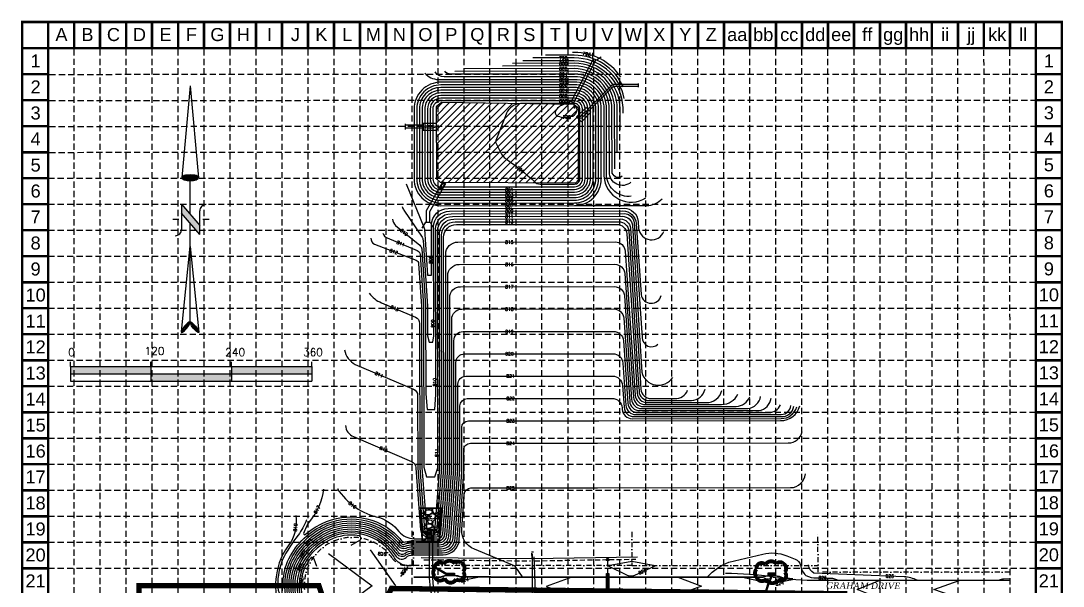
# Model space of a CAD drawing. Header units: inches. Extents: x -105549 to 5741, y -35602 to 5776.
# Drawn here: x 4188 to 5741, y 4934 to 5776 of the extents above; entities that cross this region are included whole.
import ezdxf
from ezdxf.enums import TextEntityAlignment as Align

# ---------------------------------------------------------------- set-up
doc = ezdxf.new("R2010")
doc.units = ezdxf.units.IN
doc.header["$LTSCALE"] = 30
doc.header["$MEASUREMENT"] = 0
for name, pattern in [('ACAD_ISO02W100', [15, 12, -3]), ('CENTER2', [1.125, 0.75, -0.125, 0.125, -0.125]), ('DASHDOT2', [0.5, 0.25, -0.125, 0, -0.125]), ('DASHED', [0.75, 0.5, -0.25]), ('DASHED2', [0.375, 0.25, -0.125]), ('HIDDEN', [0.375, 0.25, -0.125])]:
    doc.linetypes.add(name, pattern=pattern)
for name, color, linetype in [('A-SITE-CURB', 2, 'Continuous'), ('A-SITE-PROPERTY', 6, 'DASHDOT2'), ('BASE', 7, 'Continuous'), ('CONC', 2, 'Continuous'), ('GRID', 254, 'HIDDEN'), ('HATCH', 8, 'Continuous'), ('LEGEND', 7, 'Continuous'), ('LIMITS OF DISTURBANCE', 1, 'DASHED'), ('NARROW', 7, 'Continuous'), ('POND', 5, 'HIDDEN'), ('PR-BORE', 8, 'Continuous'), ('PR-SAN', 3, 'DASHED2'), ('PR-SAN-MH', 3, 'DASHED2'), ('SEWERLINE', 253, 'DASHED2'), ('SILT FENCE', 200, 'Continuous'), ('WATERLINE', 92, 'CENTER2'), ('x37001pst$0$P-HEADWALL', 4, 'Continuous'), ('x37001pst$0$p-stm', 5, 'Continuous'), ('x37001pst$0$P-STM-INLET', 4, 'Continuous'), ('x37001pto$0$P-CONT-LAND', 1, 'Continuous'), ('x37001pto$0$P-CONT-MJR', 1, 'Continuous'), ('x37001pto$0$P-CONT-MNR', 1, 'Continuous'), ('x37001pto$0$P-CONT-TXT', 1, 'Continuous')]:
    doc.layers.add(name, color=color, linetype=linetype)
doc.styles.add('L120', font='simplex.shx', dxfattribs={"height": 4.8})
doc.styles.add('ROAD', font='OUTLINE.shx', dxfattribs={"width": 2.5, "oblique": 10, "height": 2.61811})
doc.styles.get("Standard").update_dxf_attribs({"font": 'ARIAL.TTF'})
doc.styles.add('x37001pto$0$L80', font='simplex', dxfattribs={"height": 4.8})

# ---------------------------------------------------------------- blocks, each defined once
blk = doc.blocks.new('A$C3AE92C59')
h = blk.add_hatch(color=7)
h.paths.add_polyline_path([(123.1, 10.8), (123.1, 21.6), (3.2, 21.6), (3.2, 10.8)])
h.paths.add_polyline_path([(123.1, 10.8), (123.1, 0), (243.1, 0), (243.1, 10.8)])
h.paths.add_polyline_path([(243.1, 21.6), (243.1, 10.8), (363, 10.8), (363, 21.6)])
at = {"color": 7}
for p, q in [((3.2, 21.6), (3.2, 28.8)), ((3.2, 21.6), (123.1, 21.6)), ((3.2, 21.6), (3.2, 0)), ((123.1, 21.6), (123.1, 28.8)), ((123.1, 21.6), (363, 21.6)), ((123.1, 21.6), (123.1, 0)), ((243.1, 21.6), (243.1, 28.8)), ((243.1, 21.6), (243.1, 0)), ((363, 21.6), (363, 28.8)), ((363, 21.6), (363, 0)), ((3.2, 10.8), (363, 10.8)), ((3.2, 0), (123.1, 0)), ((123.1, 0), (363, 0))]:
    blk.add_line(p, q, dxfattribs=at)
at = {"color": 7, "style": 'L120'}
for s, height, p in [('0', 11.5, (0, 37.4)), ('120', 11.52, (113.7, 39.1)), ('240', 11.52, (233.8, 37.4)), ('360', 11.52, (349.9, 37.4))]:
    blk.add_text(s, height=height, dxfattribs=at).set_placement(p)
blk = doc.blocks.new('North Arrow')
at = {"layer": 'NARROW'}
for p, q in [((32.43, 3.06), (32.43, 4.63)), ((0, 0), (22.36, 2)), ((0, 0), (22.33, -2.02)), ((28.77, -2.09), (34.02, 2.32)), ((36.18, 2.33), (30.46, 2.33)), ((36.16, 2.32), (31.04, -2.09)), ((39.1, 0.01), (59.96, 2.11)), ((31.2, -0.05), (21.66, -0.05)), ((21.66, -0.05), (21.66, -0.05)), ((28.77, -2.09), (34.95, -2.09)), ((57.45, -0.05), (33.41, -0.05)), ((59.83, -2.14), (39.04, -0.01)), ((57.69, -0.03), (57.77, -0.01)), ((57.77, -0.05), (57.69, -0.03)), ((32.43, -4.26), (32.43, -2.8))]:
    blk.add_line(p, q, dxfattribs=at)
blk.add_lwpolyline([(22.36, -2.03), (22.59, -1.93, 0.091577), (22.87, -1.44, 0.048306), (23.03, -0.75), (23.07, -0.01), (23.01, 0.82, 0.048306), (22.87, 1.42, 0.091577), (22.59, 1.91), (22.36, 2.01), (22.14, 1.91, 0.091577), (21.86, 1.42, 0.048306), (21.72, 0.82), (21.66, -0.01), (21.72, -0.83, 0.048306), (21.86, -1.44, 0.091577), (22.14, -1.93)], format="xyb", close=True, dxfattribs=at)
for points in [[(57.46, -0.03), (57.44, 0.08, -0.066818), (57.67, 0.47, -0.03073), (58.01, 0.84), (58.52, 1.29), (59.07, 1.7, -0.03073), (59.5, 1.95, -0.066818), (59.93, 2.1), (60.04, 2.06)], [(60.04, 2.06), (60.05, 1.95, -0.066818), (59.82, 1.56, -0.03073), (59.43, 1.14), (58.97, 0.74), (58.42, 0.33, -0.03073), (57.99, 0.08, -0.036692), (57.76, -0.02)], [(57.46, -0.04), (57.44, -0.15, 0.066818), (57.67, -0.54, 0.03073), (58.01, -0.9), (58.52, -1.36), (59.07, -1.77, 0.03073), (59.5, -2.02, 0.066818), (59.93, -2.17), (60.04, -2.13)], [(60.04, -2.13), (60.05, -2.01, 0.066818), (59.82, -1.63, 0.03073), (59.43, -1.2), (58.97, -0.8), (58.42, -0.4, 0.03073), (57.99, -0.15, 0.036692), (57.76, -0.05)]]:
    blk.add_lwpolyline(points, format="xyb", dxfattribs=at)
for centre, start, end in [((30.46, 3.86), 178.8769, 270), ((34.95, -3.62), 358.8769, 90)]:
    blk.add_arc(centre, 1.53, start, end, dxfattribs=at)
for points in [[(23.03, -0.76), (21.67, -0.05), (23.07, -0.05), (21.72, 0.82)], [(23.07, -0.05), (21.72, 0.82), (23.02, 0.75), (21.85, 1.42)], [(23.02, 0.75), (21.85, 1.42), (22.87, 1.44), (22.14, 1.91)], [(22.87, 1.44), (22.14, 1.91), (22.59, 1.91), (22.36, 2)], [(31.05, -2.09), (36.15, 2.36), (28.75, -2.06), (34.01, 2.36)], [(57.44, 0.08), (57.7, -0.01), (57.5, 0.21), (57.77, -0.01)], [(57.45, -0.04), (57.69, -0.02), (57.44, 0.08), (57.7, -0.01)], [(57.5, 0.21), (57.77, -0.01), (57.6, 0.39), (57.94, 0.06)], [(57.6, 0.39), (57.94, 0.06), (57.68, 0.5), (58.07, 0.13)], [(57.68, 0.5), (58.07, 0.13), (57.84, 0.66), (58.29, 0.26)], [(57.84, 0.66), (58.29, 0.26), (58.03, 0.86), (58.52, 0.41)], [(58.03, 0.86), (58.52, 0.41), (58.26, 1.07), (58.73, 0.57)], [(58.26, 1.07), (58.73, 0.57), (58.52, 1.3), (59.05, 0.81)], [(58.52, 1.3), (59.05, 0.81), (58.7, 1.42), (59.26, 0.99)], [(59.26, 1), (58.69, 1.42), (59.45, 1.15), (59, 1.65)], [(59.45, 1.15), (59, 1.65), (59.62, 1.34), (59.28, 1.82)], [(59.62, 1.34), (59.28, 1.82), (59.81, 1.55), (59.49, 1.95)], [(59.81, 1.55), (59.49, 1.95), (59.93, 1.73), (59.69, 2.04)], [(59.93, 1.73), (59.69, 2.04), (60.05, 1.94), (59.93, 2.1)], [(60.05, 1.94), (59.93, 2.1), (60.04, 2.06)], [(22.87, -1.44), (21.72, -0.87), (23.03, -0.76), (21.67, -0.05)], [(22.58, -1.93), (21.86, -1.45), (22.87, -1.44), (21.72, -0.87)], [(22.36, -2.01), (22.14, -1.93), (22.58, -1.93), (21.86, -1.45)], [(57.44, -0.14), (57.69, -0.02), (57.45, -0.04), (57.69, -0.02)], [(57.46, -0.19), (57.7, -0.03), (57.44, -0.14), (57.69, -0.02)], [(57.53, -0.33), (57.76, -0.05), (57.46, -0.19), (57.7, -0.03)], [(57.63, -0.48), (57.9, -0.1), (57.53, -0.33), (57.76, -0.05)], [(57.78, -0.66), (58.09, -0.2), (57.63, -0.48), (57.9, -0.1)], [(57.97, -0.87), (58.34, -0.35), (57.78, -0.66), (58.09, -0.2)], [(58.24, -1.11), (58.61, -0.54), (57.97, -0.87), (58.34, -0.35)], [(58.61, -1.43), (58.93, -0.77), (58.24, -1.11), (58.61, -0.54)], [(58.91, -1.64), (59.2, -1), (58.61, -1.43), (58.93, -0.77)], [(59.12, -1.79), (59.57, -1.36), (58.92, -1.65), (59.2, -1.01)], [(59.35, -1.93), (59.81, -1.62), (59.12, -1.79), (59.57, -1.36)], [(59.54, -1.32), (59.41, -1.18), (59.21, -1.01)], [(59.58, -2.05), (59.93, -1.79), (59.35, -1.93), (59.81, -1.62)], [(59.78, -2.13), (60.05, -2.01), (59.58, -2.05), (59.93, -1.79)], [(59.92, -2.17), (60.04, -2.13), (59.78, -2.13), (60.05, -2.01)]]:
    blk.add_solid(points, dxfattribs=at)

msp = doc.modelspace()

# ---------------------------------------------------------------- hatches: boundary and pattern name
at = {"layer": 'HATCH'}
h = msp.add_hatch(dxfattribs=at)
h.set_pattern_fill('ANSI31', scale=10, style=0)
h.set_pattern_definition([(45, (0, -264.3737), (-0.88388348, 0.88388348), [])])
h.paths.add_polyline_path([(5061.1, 4952.9), (5064.1, 4952.9), (5064.1, 4916.1), (5061.1, 4916.1)])
at = {"layer": 'LEGEND', "linetype": 'ACAD_ISO02W100'}
h = msp.add_hatch(dxfattribs=at)
h.set_pattern_fill('GRAVEL', color=240, scale=20.762079, style=0)
h.set_pattern_definition([(228.0128, (3259.2695, 3937.496), (-166.0965954, -186.858739), [2.79325, -276.53196]), (184.9697, (3257.4009, 3935.4198), (249.14496994, 20.76189852), [4.7933, -474.53652]), (132.5104, (3252.6256, 3935.0045), (207.6205974, -228.3830492), [3.37982, -334.60233]), (267.2737, (3244.5284, 3929.814), (20.76199633, 415.2415863), [4.36498, -432.13274]), (292.8337, (3244.3208, 3925.454), (-103.8106007, 249.1448736), [4.2802, -423.74101]), (357.2737, (3245.9818, 3921.5092), (-415.2415863, 20.76199633), [4.36498, -432.13274]), (37.6942, (3250.3418, 3921.3016), (-269.90717963, -207.62059088), [5.77246, -571.47309]), (72.2553, (3254.9095, 3924.8311), (145.33477652, 456.76565996), [5.4498, -539.53005]), (121.4296, (3256.5704, 3930.0216), (-166.09680303, 269.90692407), [4.37976, -433.59677]), (175.2364, (3254.2866, 3933.7588), (228.3828887, -20.7619032), [5.00017, -245.00837]), (222.3974, (3249.3037, 3934.17406), (-249.14510073, -228.3827047), [6.4663, -640.16497]), (138.8141, (3265.0829, 3929.6064), (-145.3346142, 124.5724183), [2.20703, -218.49688]), (171.4692, (3263.4219, 3931.0598), (269.9069915, -41.52432225), [4.19886, -415.6882]), (225, (3259.27, 3931.683), (-2e-15, -20.76209), [2.9362, -26.4258]), (203.1986, (3257.8162, 3934.174), (103.8103895, 41.5241855), [1.5812, -156.53808]), (291.8014, (3256.363, 3933.5512), (-20.762077, 62.286243), [2.23614, -109.57108]), (30.9638, (3257.1933, 3931.475), (62.286196, 41.5242096), [3.6319, -117.4308]), (161.5651, (3260.3076, 3933.3436), (41.524167, -20.762046), [2.62622, -63.02925]), (16.3895, (3244.3208, 3933.5512), (207.62083574, 62.2860857), [3.67904, -364.22593]), (70.3462, (3247.8504, 3934.5893), (-83.0482174, -228.3829134), [3.08651, -305.56399]), (293.1986, (3260.3076, 3937.496), (-41.5241855, 103.8103895), [3.16238, -154.9569]), (343.6105, (3261.5533, 3934.5893), (-207.62083574, 62.2860857), [3.67904, -364.22593]), (339.444, (3244.3208, 3920.6787), (-103.8104333, 41.524075), [3.54782, -173.84346]), (294.7751, (3247.6427, 3919.433), (-103.8102329, 228.3829401), [2.97267, -294.29506]), (66.8014, (3260.5152, 3916.734), (41.5241855, 103.8103895), [3.16238, -154.9569]), (17.354, (3261.761, 3919.6406), (-269.90706904, -83.0482019), [3.48037, -344.5555]), (69.444, (3250.3418, 3916.734), (-41.524075, -103.8104333), [1.77391, -175.61737]), (101.3099, (3259.2695, 3916.734), (-20.76203, 83.048332), [1.05866, -104.80758]), (165.9638, (3259.062, 3917.772), (62.286248, -20.762039), [4.2802, -81.32403]), (186.009, (3254.9095, 3918.8101), (207.6207849, 20.76206484), [3.9666, -392.69236]), (303.6901, (3257.1933, 3929.6064), (-20.762107, 41.524149), [2.99435, -71.86439]), (353.1572, (3258.8543, 3927.11496), (352.95533, -41.52432407), [5.22777, -517.54803]), (60.9454, (3264.0448, 3926.492), (-83.0483166, -145.334561), [2.13758, -211.6211]), (90, (3265.083, 3928.36), (-20.76208, 20.76208), [1.24572, -19.51635]), (120.2564, (3254.4942, 3919.433), (83.0482099, -145.334604), [2.88435, -285.55167]), (48.0128, (3253.0409, 3921.9244), (166.0965954, 186.8587389), [5.5865, -273.73871]), (0, (3256.778, 3926.077), (20.76208, 20.76208), [5.39814, -15.36394]), (325.3048, (3262.1762, 3926.0769), (-207.6206709, 145.3347318), [3.28278, -324.99451]), (254.0546, (3264.8753, 3924.2083), (-20.7620767, -83.0483187), [3.023, -148.12722]), (207.646, (3264.0448, 3921.3016), (-394.47941412, -207.62095023), [4.92196, -487.27507]), (175.4261, (3259.68475, 3919.01775), (-269.9070387, 20.76197107), [5.2071, -515.5032])])
h.paths.add_polyline_path([(4786.3, 4999.8), (4811.8, 4999.7), (4814.3, 5050), (4783.9, 5050.2)])
at = {"layer": 'POND', "ltscale": 2}
h = msp.add_hatch(dxfattribs=at)
h.set_pattern_fill('ANSI31', color=256, scale=60, style=0)
h.paths.add_polyline_path([(5019.8, 5645.3), (5012.4, 5651.3), (4814.9, 5654.4), (4806.8, 5648.2), (4807.7, 5540.7), (4812.7, 5536), (5015.2, 5534.8), (5019.3, 5538.8)])
at = {"layer": 'PR-SAN-MH'}
h = msp.add_hatch(dxfattribs=at)
h.set_pattern_fill('ANSI31', color=8, scale=2.5, style=0)
h.set_pattern_definition([(45, (398.20093, -134.2474), (-0.220970869, 0.220970869), [])])
edge = h.paths.add_edge_path()
edge.add_arc((5062.6, 4973.4), 2, 0, 360)
at = {"layer": 'x37001pst$0$P-STM-INLET'}
for points in [[(4824, 4952.5), (4833.4, 4952.5), (4833.4, 4949.2), (4824, 4949.2)], [(5302.3, 4952.5), (5311.6, 4952.5), (5311.6, 4949.2), (5302.3, 4949.2)]]:
    msp.add_hatch(color=5, dxfattribs=at).paths.add_polyline_path(points)

# ---------------------------------------------------------------- linework, layer by layer
at = {"layer": 'A-SITE-CURB', "color": 7}
msp.add_line((5377.2, 4942.6), (5662, 4942.6), dxfattribs=at)
for centre, radius, start, end in [((5238, 4452.6), 500, 81.78, 89.9973), ((5377.2, 5416.6), 474, 261.78, 269.9973)]:
    msp.add_arc(centre, radius, start, end, dxfattribs=at)
at = {"layer": 'A-SITE-PROPERTY', "color": 7}
for p, q in [((4773.5, 4964.7), (4762.2, 4964.7)), ((5098.8, 4964.6), (4773.4, 4964.7)), ((5098.8, 4964.6), (5376.3, 4964.6)), ((4610.3, 4934.7), (4610.3, 4934.7))]:
    msp.add_line(p, q, dxfattribs=at)
for points in [[(4773.4, 4964.7), (4773.4, 5014.6)], [(5098.8, 5014.6), (5098.8, 4964.6)], [(5662, 4954.6), (5376.5, 4954.6), (5375.6, 5014.6)]]:
    msp.add_lwpolyline(points, dxfattribs=at)
msp.add_lwpolyline([(4741.6, 4975.5, 0.246818), (4762.2, 4964.7), (4762.2, 4964.7), (4773.5, 4964.7)], format="xyb", dxfattribs=at)
for centre, radius, start, end in [((4682.3, 4934.6), 72, 34.5439, 184.4772), ((4762.2, 4989.7), 25, 214.5375, 269.9956)]:
    msp.add_arc(centre, radius, start, end, dxfattribs=at)
at = {"layer": 'BASE', "color": 9}
msp.add_line((4228.7, 5735.4), (5700.8, 5735.4), dxfattribs=at)
at = {"layer": 'BASE', "const_width": 3.87}
for points in [[(4228.7, 5774.2), (4189.9, 5774.2)], [(4228.7, 5774.2), (4228.7, 5735.4)], [(4267.4, 5774.2), (4267.4, 5735.4)], [(4306.1, 5774.2), (4306.1, 5735.4)], [(4344.9, 5774.2), (4344.9, 5735.4)], [(4383.6, 5774.2), (4383.6, 5735.4)], [(4422.4, 5774.2), (4422.4, 5735.4)], [(4461.1, 5774.2), (4461.1, 5735.4)], [(4499.8, 5774.2), (4499.8, 5735.4)], [(4538.6, 5774.2), (4538.6, 5735.4)], [(4577.3, 5774.2), (4577.3, 5735.4)], [(4616.1, 5774.2), (4616.1, 5735.4)], [(4654.8, 5774.2), (4654.8, 5735.4)], [(4693.5, 5774.2), (4693.5, 5735.4)], [(4732.3, 5774.2), (4732.3, 5735.4)], [(4771, 5774.2), (4771, 5735.4)], [(4809.8, 5774.2), (4809.8, 5735.4)], [(4848.5, 5774.2), (4848.5, 5735.4)], [(4887.2, 5774.2), (4887.2, 5735.4)], [(4926, 5774.2), (4926, 5735.4)], [(4964.7, 5774.2), (4964.7, 5735.4)], [(5003.5, 5774.2), (5003.5, 5735.4)], [(5042.2, 5774.2), (5042.2, 5735.4)], [(5080.9, 5774.2), (5080.9, 5735.4)], [(5119.7, 5774.2), (5119.7, 5735.4)], [(5158.4, 5774.2), (5158.4, 5735.4)], [(5197.2, 5774.2), (5197.2, 5735.4)], [(5235.9, 5774.2), (5235.9, 5735.4)], [(5274.7, 5774.2), (5274.7, 5735.4)], [(5313.4, 5774.2), (5313.4, 5735.4)], [(5352.1, 5774.2), (5352.1, 5735.4)], [(5390.9, 5774.2), (5390.9, 5735.4)], [(5429.6, 5774.2), (5429.6, 5735.4)], [(5468.4, 5774.2), (5468.4, 5735.4)], [(5507.1, 5774.2), (5507.1, 5735.4)], [(5545.8, 5774.2), (5545.8, 5735.4)], [(5584.6, 5774.2), (5584.6, 5735.4)], [(5623.3, 5774.2), (5623.3, 5735.4)], [(5662.1, 5774.2), (5662.1, 5735.4)], [(5700.8, 5774.2), (5700.8, 5735.4)], [(4228.7, 5735.4), (4189.9, 5735.4)], [(5739.5, 5735.4), (5700.8, 5735.4)], [(4228.7, 5696.7), (4189.9, 5696.7)], [(5739.5, 5696.7), (5700.8, 5696.7)], [(4228.7, 5657.9), (4189.9, 5657.9)], [(5739.5, 5657.9), (5700.8, 5657.9)], [(4228.7, 5619.2), (4189.9, 5619.2)], [(5739.5, 5619.2), (5700.8, 5619.2)], [(4228.7, 5580.4), (4189.9, 5580.4)], [(5739.5, 5580.4), (5700.8, 5580.4)], [(4228.7, 5541.7), (4189.9, 5541.7)], [(5739.5, 5541.7), (5700.8, 5541.7)], [(4228.7, 5503), (4189.9, 5503)], [(5739.5, 5503), (5700.8, 5503)], [(4228.7, 5464.2), (4189.9, 5464.2)], [(5739.5, 5464.2), (5700.8, 5464.2)], [(4228.7, 5425.5), (4189.9, 5425.5)], [(5739.5, 5425.5), (5700.8, 5425.5)], [(4228.7, 5386.7), (4189.9, 5386.7)], [(5739.5, 5386.7), (5700.8, 5386.7)], [(4228.7, 5348), (4189.9, 5348)], [(5739.5, 5348), (5700.8, 5348)], [(4228.7, 5309.3), (4189.9, 5309.3)], [(5739.5, 5309.3), (5700.8, 5309.3)], [(4228.7, 5270.5), (4189.9, 5270.5)], [(5739.5, 5270.5), (5700.8, 5270.5)], [(4228.7, 5231.8), (4189.9, 5231.8)], [(5739.5, 5231.8), (5700.8, 5231.8)], [(4228.7, 5193), (4189.9, 5193)], [(5739.5, 5193), (5700.8, 5193)], [(4228.7, 5154.3), (4189.9, 5154.3)], [(5739.5, 5154.3), (5700.8, 5154.3)], [(4228.7, 5115.6), (4189.9, 5115.6)], [(5739.5, 5115.6), (5700.8, 5115.6)], [(4228.7, 5076.8), (4189.9, 5076.8)], [(5739.5, 5076.8), (5700.8, 5076.8)], [(4228.7, 5038.1), (4189.9, 5038.1)], [(5739.5, 5038.1), (5700.8, 5038.1)], [(4228.7, 4999.3), (4189.9, 4999.3)], [(5739.5, 4999.3), (5700.8, 4999.3)], [(4228.7, 4960.6), (4189.9, 4960.6)], [(5739.5, 4960.6), (5700.8, 4960.6)]]:
    msp.add_lwpolyline(points, dxfattribs=at)
for points in [[(5739.5, 3294.7), (5739.5, 5774.2), (4189.9, 5774.2), (4189.9, 3294.7)], [(5700.8, 3333.5), (5700.8, 5735.4), (4228.7, 5735.4), (4228.7, 3333.5)]]:
    msp.add_lwpolyline(points, close=True, dxfattribs=at)
at = {"layer": 'CONC', "color": 5}
for p, q in [((4823.1, 4949.7), (4823.2, 4953.1)), ((4823.2, 4953.1), (4834.1, 4953.2)), ((4834.1, 4953.2), (4834.1, 4949.7)), ((5312.5, 4953.2), (5301.5, 4953.3)), ((5301.5, 4953.3), (5301.5, 4949.9)), ((5312.5, 4949.8), (5312.5, 4953.2))]:
    msp.add_line(p, q, dxfattribs=at)
at = {"layer": 'CONC', "color": 253}
for points in [[(4773.5, 4947.9), (4814.3, 4947.9)], [(4773.5, 4947.3), (4814.3, 4947.3)], [(4843.3, 4947.8), (4839.3, 4949.1), (4834.1, 4949.7), (4823.1, 4949.7), (4819.3, 4949.5), (4814.3, 4947.9)], [(4843.1, 4947.2), (4839.2, 4948.5), (4834.1, 4949.1), (4823.1, 4949.1), (4819.4, 4948.9), (4814.5, 4947.3)], [(4888.3, 4947.9), (4843.3, 4947.8)], [(4888.3, 4947.3), (4843.3, 4947.2)], [(4888.3, 4947.9), (4935.8, 4947.9), (4974.9, 4947.9), (5014.6, 4947.8), (5054.9, 4947.8)], [(4888.3, 4947.3), (4935.8, 4947.3), (4974.9, 4947.3), (5014.6, 4947.2), (5054.9, 4947.2)], [(5054.9, 4947.8), (5080.9, 4947.8), (5104.8, 4947.8), (5134.3, 4947.8), (5178.3, 4947.9), (5223.4, 4947.9), (5264, 4947.7)], [(5054.9, 4947.2), (5080.9, 4947.2), (5104.8, 4947.2), (5134.3, 4947.2), (5178.3, 4947.3), (5223.4, 4947.3), (5264, 4947.1)], [(5264, 4947.7), (5294, 4947.8)], [(5264, 4947.1), (5294, 4947.2)], [(5294, 4947.8), (5298.1, 4949.3), (5301.5, 4949.9), (5312.5, 4949.8), (5318, 4949), (5323.4, 4946.8), (5338.7, 4945.2)], [(5294.2, 4947.3), (5298.3, 4948.7), (5301.6, 4949.3), (5312.4, 4949.2), (5317.9, 4948.4), (5323.3, 4946.3), (5338.6, 4944.6)]]:
    msp.add_lwpolyline(points, dxfattribs=at)
at = {"layer": 'GRID', "color": 253, "linetype": 'HIDDEN', "ltscale": 1.25}
for p, q in [((4267.7, 3488.5), (4267.5, 5734)), ((4306.7, 3488.4), (4306.2, 5733.9)), ((4345.3, 3488.4), (4344.9, 5733.8)), ((4384.2, 3488.4), (4383.6, 5733.8)), ((4422.6, 3488.4), (4422.4, 5734.1)), ((4461.1, 3488.4), (4461.2, 5734)), ((4500.1, 3488.4), (4499.9, 5733.9)), ((4539, 3488.4), (4538.6, 5733.9)), ((4577.5, 3488.4), (4577.5, 5733.9)), ((4616.3, 3488.4), (4616.3, 5733.9)), ((4654.8, 3488.4), (4654.9, 5733.9)), ((4693.6, 3488.4), (4693.8, 5733.8)), ((4732.3, 3488.4), (4732.3, 5735.4)), ((4771, 3488.4), (4771, 5735.4)), ((4809.8, 3488.4), (4809.8, 5735.4)), ((4848.5, 3488.4), (4848.5, 5735.4)), ((4887.2, 3488.4), (4887.2, 5735.4)), ((4926, 3488.4), (4926, 5735.4)), ((4964.7, 3488.3), (4964.7, 5735.4)), ((5003.5, 3488.3), (5003.5, 5735.4)), ((5042.2, 3488.3), (5042.2, 5735.4)), ((5080.9, 3488.3), (5080.9, 5735.4)), ((5119.7, 3488.3), (5119.7, 5735.4)), ((5158.4, 3488.3), (5158.4, 5735.4)), ((5197.2, 3488.3), (5197.2, 5735.4)), ((5235.9, 3488.3), (5235.9, 5735.4)), ((5274.7, 3488.3), (5274.7, 5735.4)), ((5313.6, 3488.4), (5313.4, 5735.4)), ((5352.3, 3488.6), (5352.1, 5735.4)), ((5391, 3488.1), (5390.9, 5735.4)), ((5430.1, 3488.5), (5429.8, 5736.3)), ((5468.6, 3488.1), (5468.5, 5736.3)), ((5507.4, 3488.5), (5507.3, 5736.3)), ((5546.2, 3488.7), (5546, 5736.3)), ((5584.9, 3488.3), (5584.7, 5736.3)), ((5623.7, 3487.8), (5623.5, 5736.3)), ((5662.5, 3487.9), (5662.2, 5736.3)), ((4230.4, 5696.4), (5700.2, 5696.6)), ((4230.4, 5657.6), (5700.2, 5657.9)), ((4230.2, 5618.9), (5700.8, 5619.2)), ((4230.1, 5580.2), (5700.8, 5580.4)), ((4228.7, 5541.7), (5700.8, 5541.7)), ((4228.7, 5503), (5700.8, 5503)), ((4228.7, 5464.2), (5700.8, 5464.2)), ((4228.7, 5425.5), (5700.8, 5425.5)), ((4228.7, 5386.7), (5700.8, 5386.7)), ((4228.7, 5348), (5700.8, 5348)), ((4228.7, 5309.3), (5700.8, 5309.3)), ((4228.7, 5270.5), (5700.8, 5270.5)), ((4228.7, 5231.8), (5700.8, 5231.8)), ((4228.7, 5193), (5700.8, 5193)), ((4228.7, 5154.3), (5700.8, 5154.3)), ((4228.7, 5115.6), (5700.8, 5115.6)), ((4228.7, 5076.8), (5700.8, 5076.8)), ((4228.7, 5038.1), (5700.8, 5038.1)), ((4228.7, 4999.3), (5700.8, 4999.3)), ((4228.7, 4960.6), (5700.8, 4960.6))]:
    msp.add_line(p, q, dxfattribs=at)
at = {"layer": 'LEGEND', "color": 240, "linetype": 'ACAD_ISO02W100', "const_width": 2.6}
msp.add_lwpolyline([(4786.3, 4999.8), (4811.8, 4999.7), (4814.3, 5050), (4783.9, 5050.2)], close=True, dxfattribs=at)
at = {"layer": 'LEGEND', "color": 170, "ltscale": 100, "const_width": 5.74}
for points in [[(4818, 4966.6, 0.520567), (4818, 4966.6, 0.765195), (4805.1, 4960.1, 0.417879), (4805, 4948.3, 0.6649), (4819.8, 4946, 0.744833), (4836.6, 4944.6, 0.975642), (4847, 4955.4, 0.520567), (4844.4, 4968.4, 0.520567), (4834.9, 4967.5, 0.540264), (4818, 4966.6)], [(5297.6, 4965.9, 0.520567), (5297.6, 4965.9, 0.765195), (5284.6, 4959.3, 0.417879), (5284.5, 4947.6, 0.6649), (5299.4, 4945.3, 0.744833), (5316.1, 4943.9, 0.975642), (5326.5, 4954.7, 0.520567), (5323.9, 4967.6, 0.520567), (5314.4, 4966.8, 0.540264), (5297.6, 4965.9)]]:
    msp.add_lwpolyline(points, format="xyb", close=True, dxfattribs=at)
at = {"layer": 'LIMITS OF DISTURBANCE', "ltscale": 3, "const_width": 8}
for points in [[(4643, 4902.2), (4632.2, 4934.4), (4364, 4934.4), (4361.9, 4655.6)], [(5419.7, 4922.5), (4740.3, 4930.4), (4725.3, 4900.8)]]:
    msp.add_lwpolyline(points, dxfattribs=at)
at = {"layer": 'POND', "linetype": 'Continuous', "ltscale": 2}
msp.add_lwpolyline([(5019.8, 5645.3), (5012.4, 5651.3), (4814.9, 5654.4), (4806.8, 5648.2), (4807.7, 5540.7), (4812.7, 5536), (5015.2, 5534.8), (5019.3, 5538.8)], close=True, dxfattribs=at)
at = {"layer": 'PR-BORE', "color": 7}
msp.add_lwpolyline([(5061.1, 4952.9), (5064.1, 4952.9), (5064.1, 4916.1), (5061.1, 4916.1)], close=True, dxfattribs=at)
at = {"layer": 'PR-SAN', "color": 32}
for p, q in [((4788.5, 4973.2), (4947.5, 4971.5)), ((4952.1, 4984.6), (4949.1, 4984.6)), ((4950.6, 4974.7), (4950.6, 4984.6)), ((4953.8, 4971.6), (5060.6, 4973.4)), ((5062.6, 4783.3), (5062.6, 4971.4)), ((5064.6, 4973.4), (5104.7, 4974.1))]:
    msp.add_line(p, q, dxfattribs=at)
at = {"layer": 'PR-SAN-MH', "linetype": 'Continuous'}
msp.add_circle((5062.6, 4973.4), 2, dxfattribs=at)
at = {"layer": 'SEWERLINE', "color": 30, "linetype": 'Continuous'}
for p, q in [((4784.6, 4976.8), (4949.9, 4975.1)), ((4949.9, 4975.1), (4949.7, 4983.1)), ((4949.9, 4975.1), (4949.7, 4703.8)), ((4949.9, 4975.1), (5107, 4977.7))]:
    msp.add_line(p, q, dxfattribs=at)
at = {"layer": 'WATERLINE', "color": 3, "linetype": 'Continuous'}
msp.add_line((4963.5, 4691.2), (4953.2, 4977.8), dxfattribs=at)
at = {"layer": 'x37001pst$0$P-HEADWALL', "color": 5}
for p, q in [((4791, 5476.3, 808), (4798, 5476.3, 808)), ((4794.9, 5016.5), (4802.9, 5016.5))]:
    msp.add_line(p, q, dxfattribs=at)
at = {"layer": 'x37001pst$0$P-HEADWALL', "color": 5, "flags": 128}
for points in [[(5052.7, 5721.8), (5045.8, 5717.5), (5040.7, 5720.2), (5040.4, 5728.3)], [(5000.3, 5652.2), (5007.1, 5656.5), (5012.3, 5653.8), (5012.6, 5645.7)]]:
    msp.add_lwpolyline(points, dxfattribs=at)
for points in [[(5016.3, 5632.9), (5023.4, 5625.8), (5037.5, 5640), (5030.4, 5647.1)], [(4787.6, 5623.3), (4787.6, 5613.3), (4807.6, 5613.3), (4807.6, 5623.3)], [(4794.9, 5018.5), (4802.9, 5018.5), (4802.9, 4998.5), (4794.9, 4998.5)]]:
    msp.add_lwpolyline(points, close=True, dxfattribs=at)
at = {"layer": 'x37001pst$0$P-HEADWALL', "color": 5, "elevation": 808, "flags": 128}
msp.add_lwpolyline([(4811.2, 5526.2), (4815.5, 5523.7), (4821.3, 5533.8), (4817, 5536.3)], close=True, dxfattribs=at)
for points in [[(4791, 5476.3), (4785.8, 5467.3)], [(4798, 5476.3), (4803.2, 5467.3)]]:
    msp.add_lwpolyline(points, dxfattribs=at)
at = {"layer": 'x37001pst$0$P-HEADWALL', "color": 5}
for centre, major_axis, ratio in [((5026.9, 5636.4), (-6.02, -6.03), 0.189769), ((4797.6, 5618.3), (-8.52, -0.01), 0.261953), ((4816.3, 5530.2, 808), (-2.13, -3.69), 0.339296), ((4798.9, 5007.5), (0, 9), 0.115025)]:
    msp.add_ellipse(centre, major_axis=major_axis, ratio=ratio, dxfattribs=at)
at = {"layer": 'x37001pst$0$p-stm', "color": 5}
for p, q in [((5041.5, 5719.8), (5008, 5656.1)), ((5045, 5717.9), (5011.5, 5654.2)), ((5032.9, 5644.6), (5069.7, 5681.4)), ((5035, 5642.5), (5071, 5678.4)), ((5108.4, 5681.5), (5069.7, 5681.4)), ((5108.4, 5678.5), (5071, 5678.4)), ((5108.4, 5677.2), (5108.4, 5682.7)), ((4761.1, 5614.1), (4761.1, 5622.5)), ((4796.4, 4998.5), (4796.4, 4951.6)), ((4801.4, 4998.5), (4801.4, 4964.8)), ((4824, 4951.7), (4801.4, 4964.8)), ((4801.4, 4963.1), (4801.4, 4951.6)), ((4824, 4950), (4801.4, 4963.1)), ((5306.1, 4949.2), (5303.8, 4944.1)), ((5307.8, 4949.2), (5305.1, 4943.4))]:
    msp.add_line(p, q, dxfattribs=at)
at = {"layer": 'x37001pst$0$p-stm', "color": 5, "flags": 128}
for points in [[(4787.6, 5620.6), (4761.1, 5620.6)], [(4787.6, 5616.1), (4761.1, 5616.1)]]:
    msp.add_lwpolyline(points, dxfattribs=at)
at = {"layer": 'x37001pst$0$p-stm', "color": 5, "elevation": 808, "flags": 128}
for points in [[(4811.2, 5526.2), (4792, 5492.9), (4792, 5476.3)], [(4815.5, 5523.7), (4797, 5491.6), (4797, 5476.3)]]:
    msp.add_lwpolyline(points, dxfattribs=at)
at = {"layer": 'x37001pst$0$p-stm', "color": 5}
for centre, radius, start, end in [((4918.9, 4951.6), 122.5, 179.9999, 199.8204), ((4918.9, 4951.6), 117.5, 179.9999, 193.4049), ((5386, 4905.7), 90.7, 154.9999, 179.9999), ((5386, 4905.7), 89.2, 154.9999, 179.3627)]:
    msp.add_arc(centre, radius, start, end, dxfattribs=at)
at = {"layer": 'x37001pst$0$P-STM-INLET', "color": 5, "flags": 128}
for points in [[(4824, 4952.5), (4833.4, 4952.5), (4833.4, 4949.2), (4824, 4949.2)], [(5302.3, 4952.5), (5311.6, 4952.5), (5311.6, 4949.2), (5302.3, 4949.2)]]:
    msp.add_lwpolyline(points, close=True, dxfattribs=at)
at = {"layer": 'x37001pto$0$P-CONT-LAND', "color": 43}
for p, q in [((4629.1, 4963.4), (4625.3, 4974.2)), ((4764.3, 4962.4, 825), (4753.8, 4948.3, 825))]:
    msp.add_line(p, q, dxfattribs=at)
at = {"layer": 'x37001pto$0$P-CONT-LAND', "color": 43, "flags": 128}
for points, elevation in [([(5087.4, 5660.4, 0.355286), (5012.9, 5720.9), (4951.1, 5720.8)], 798), ([(5086, 5677.6, 0.295675), (5012.9, 5724.9), (4970.1, 5724.8)], 797), ([(5082, 5692.7, 0.246319), (5012.9, 5728.9), (5010.1, 5728.9)], 796), ([(5073.1, 5555.8), (5073, 5644.9, 0.414214), (5012.9, 5704.9), (4848.8, 5704.7)], 802), ([(5077, 5580.4), (5077, 5644.9, 0.414214), (5012.9, 5708.9), (4905.9, 5708.8)], 801), ([(5081, 5613.8), (5081, 5644.9, 0.414214), (5012.9, 5712.9), (4921, 5712.8)], 800), ([(4936, 5716.8), (5012.9, 5716.9, -0.406506), (5085, 5646.8), (5085, 5638.7)], 799), ([(4790.3, 5698.3, 0.213559), (4810.1, 5688.7), (5012.9, 5688.9, -0.414214), (5057, 5644.9), (5057.1, 5544.6, 0.575108), (5119.7, 5512.5)], 806), ([(5097.8, 5514.7, -0.418998), (5061.1, 5544.7), (5061, 5644.9, 0.414214), (5012.9, 5692.9), (4818.8, 5692.7, -0.265611), (4805.4, 5700)], 805), ([(5097.2, 5535.6, -0.653928), (5065.1, 5550.8), (5065, 5644.9, 0.414214), (5012.9, 5696.9), (4828.7, 5696.7, -0.231579), (4819.7, 5701)], 804), ([(5084.4, 5544.8, -0.636341), (5069.1, 5552), (5069, 5644.9, 0.414214), (5012.9, 5700.9), (4834.7, 5700.7)], 803), ([(4932.8, 5652.8, 0.292692), (4911.9, 5638.4, -0.003161), (4895.9, 5597.8, 0.169821), (4896.2, 5593.2, 0.002773), (4902.6, 5581.4, 0.171759), (4913.1, 5568.9, -0.033982), (4953.3, 5536.8, 0.223061), (4961.9, 5532.8, -1.131398)], 799), ([(4961.9, 5532.8), (5013.1, 5532.9, 0.414214), (5021.1, 5540.9), (5021, 5644.9, 0.414214), (5013, 5652.9), (4932.8, 5652.8)], 799), ([(5000.3, 5652.2, 0.231796), (4985.1, 5642.2, 0.464979), (4987.8, 5634.3, 0.185277), (5010.6, 5634.3, 0.323736), (5017, 5644.1, 0.408976), (5012.5, 5648.2, 4.187333)], 798), ([(4762.4, 5533.2), (4788.7, 5468.8, -0.079834), (4789.4, 5465.7), (4794.1, 5397), (4800.2, 5397), (4800.1, 5471.7, -0.414209), (4825.1, 5496.7), (5087, 5496.9, -0.394272), (5107.9, 5477.4), (5108.7, 5466.8, 0.768208), (5146.3, 5462.1)], 808), ([(4756.3, 5499.5, 0.115687), (4759, 5494), (4786, 5453.8, -0.131446), (4787.5, 5449.4), (4794.3, 5351.2, -0.016974), (4794.3, 5350.9), (4794.3, 5306.6), (4796.4, 5297.2), (4801.9, 5297.2), (4803.3, 5306.6), (4803.1, 5468.7, -0.414208), (4827.1, 5492.7), (5085.2, 5492.9, -0.394273), (5105.1, 5474.3), (5112.5, 5368.2, 0.821832), (5142.4, 5367)], 809), ([(5013.1, 5500.9), (5120.5, 5501, 0.209196), (5143.6, 5511.1, 2.66765)], 807), ([(4727.7, 5460, 0.258708), (4734, 5452.6), (4778.7, 5434.2, -0.284918), (4783, 5428.2), (4788.3, 5351, -0.016974), (4788.3, 5350.7), (4788.5, 5111.2), (4792.8, 5097), (4804.8, 5097), (4809.4, 5110.4), (4809.1, 5462.7, -0.414208), (4831.1, 5484.7), (5084.4, 5484.9, -0.394273), (5099.4, 5471), (5113.4, 5252.8, 0.658323), (5159.7, 5244.9)], 811), ([(4741.9, 5480.4, 0.150621), (4746.5, 5471.4), (4782.5, 5441.8, -0.206413), (4785.4, 5436.2), (4791.3, 5351.1, -0.016974), (4791.3, 5350.8), (4791.4, 5220.5), (4793.6, 5197), (4804.8, 5197), (4806.3, 5219.3), (4806.1, 5465.7, -0.414208), (4829.1, 5488.7), (5087.1, 5488.9, -0.394273), (5102.1, 5475), (5114, 5304.2, 0.64059), (5137.5, 5294.2)], 810), ([(4670.6, 5285.9, 0.241204), (4686.4, 5264.1), (4773.3, 5227.2, -0.300573), (4779.4, 5218), (4779.5, 5111.8, 0.016029), (4779.6, 5110.1), (4786.6, 5017.9, 0.392322), (4794.6, 5010.5), (4806.9, 5010.5, 0.391187), (4810.9, 5014.2), (4818.4, 5109.8, 0.016884), (4818.4, 5110.6), (4818.1, 5453.7, -0.414214), (4837.1, 5472.7), (5076.2, 5472.9, -0.394268), (5091.2, 5459), (5104.9, 5245.7), (5106.5, 5221.3, 0.394274), (5121.5, 5207.4), (5209.5, 5207.5, 0.359612), (5232.7, 5225.5)], 814), ([(4707.3, 5370.2, 0.150431), (4725.5, 5356.2), (4776.2, 5334.6, -0.300573), (4782.3, 5325.4), (4782.5, 5111.8, 0.016029), (4782.6, 5110.3), (4789.7, 5018.2, 0.392096), (4794.7, 5013.5), (4805.9, 5013.5, 0.390916), (4807.9, 5015.4), (4815.4, 5110, 0.016884), (4815.4, 5110.6), (4815.1, 5456.7, -0.414214), (4835.1, 5476.7), (5078.9, 5476.9, -0.394268), (5093.9, 5463), (5107.7, 5248.5), (5109.3, 5224.3, 0.394274), (5124.3, 5210.4), (5187.6, 5210.4, 0.334494), (5207.7, 5227.2)], 813), ([(4709.4, 5452.5, 0.263856), (4715.1, 5443.2), (4777.1, 5419.5, -0.292274), (4780.9, 5414.4), (4785.3, 5350.9, -0.016974), (4785.3, 5350.6), (4785.5, 5111.8, 0.016029), (4785.5, 5110.5), (4792.9, 5016.5), (4804.9, 5016.5), (4812.4, 5109.7, 0.016884), (4812.4, 5111.1), (4812.1, 5459.7, -0.414208), (4833.1, 5480.7), (5081.6, 5480.9, -0.394273), (5096.6, 5467), (5110.3, 5253.6), (5112.1, 5227.3, 0.394274), (5127.1, 5213.4), (5162.4, 5213.4, 0.33048), (5181.8, 5225.8)], 812), ([(4671.7, 5173.2, 0.271924), (4683.8, 5156.6), (4770.4, 5119.8, -0.292028), (4776.5, 5110.9, 0.008174), (4776.6, 5109.9), (4783.5, 5017.7, 0.392543), (4794.5, 5007.5), (4807.9, 5007.5, 0.391476), (4813.9, 5013.1), (4821.4, 5109.6, 0.016884), (4821.4, 5110.6), (4821.2, 5428.5, -0.414214), (4839.1, 5446.5), (5073.9, 5446.7, -0.394268), (5088.8, 5432.8), (5103.7, 5218.3, 0.394274), (5118.7, 5204.4), (5232.5, 5204.5, 0.288976), (5256.6, 5220)], 815), ([(4659.9, 5079.2, 0.200142), (4722.3, 5036.1, -0.144694), (4751.5, 5015.5, 0.229622), (4774.2, 5004.5), (4792.9, 5004.5), (4809, 5004.5, 0.391749), (4816.9, 5011.9), (4824.4, 5109.4, 0.016884), (4824.4, 5110.6), (4824.2, 5396.2, -0.414214), (4841.2, 5413.2), (5073.2, 5413.4, -0.394268), (5088.1, 5399.5), (5101, 5215.3, 0.394274), (5115.9, 5201.4), (5254.1, 5201.5, 0.284937), (5274.6, 5216)], 816), ([(4639, 5078.3, -0.148785), (4618.1, 5030.3, 0.085261), (4609.5, 5012.3, 0.74444), (4611.9, 5010.8, -0.065256), (4636.3, 5026.9, -0.322102), (4750.1, 5008, -0.010587), (4755.9, 5001.4, 0.303409), (4761.2, 4999.9, -0.077226), (4771.7, 5001.5), (4792.9, 5001.5), (4810, 5001.5, 0.392008), (4819.9, 5010.8), (4827.4, 5109.2, 0.016884), (4827.4, 5110.6), (4827.2, 5363.9, -0.414214), (4843.2, 5379.9), (5072.5, 5380.1, -0.394268), (5087.5, 5366.2), (5098.2, 5212.3, 0.394274), (5113.1, 5198.4), (5271.7, 5198.5, 0.320423), (5290.6, 5216.3)], 817), ([(4577, 4921.1, 0.017761), (4578.6, 4935.9, -0.089589), (4585.4, 4970.4, -0.175186), (4637.7, 5024.2, -0.321744), (4747.9, 5005.9, -0.013928), (4755.3, 4997.4, 0.327022), (4759.9, 4996.2, -0.095944), (4771.7, 4998.5), (4792.9, 4998.5), (4811, 4998.5, 0.392253), (4822.9, 5009.7), (4830.4, 5109, 0.016884), (4830.4, 5110.6), (4830.2, 5331.6, -0.414214), (4845.2, 5346.6), (5071.8, 5346.8, -0.394268), (5086.8, 5332.9), (5095.4, 5209.3, 0.394274), (5110.3, 5195.4), (5288, 5195.5, 0.343636), (5306.1, 5214.2)], 818), ([(4594.7, 4886, -0.228795), (4588.2, 4969.3, -0.175022), (4639, 5021.5, -0.321388), (4745.6, 5003.9, -0.013931), (4753, 4995.5, 0.327141), (4761, 4993.4, -0.095944), (4771.7, 4995.5), (4792.9, 4995.5), (4812, 4995.6, 0.392486), (4825.9, 5008.5), (4833.4, 5108.8, 0.016884), (4833.4, 5110.6), (4833.3, 5299.3, -0.414208), (4847.3, 5313.3), (5071.1, 5313.5, -0.394273), (5086.1, 5299.6), (5092.6, 5206.3, 0.394274), (5107.5, 5192.4), (5303.3, 5192.5, 0.297575), (5320, 5203.8)], 819), ([(4597.3, 4887.5, -0.228401), (4591, 4968.1, -0.174848), (4640.3, 5018.8, -0.321006), (4743.4, 5001.9, -0.013934), (4750.7, 4993.6, 0.327202), (4762.1, 4990.6, -0.095944), (4771.7, 4992.5), (4792.9, 4992.5), (4813, 4992.6, 0.392707), (4829, 5007.4), (4836.4, 5108.6, 0.016884), (4836.4, 5110.6), (4836.3, 5267, -0.414208), (4849.3, 5280), (5070.4, 5280.2, -0.394273), (5085.4, 5266.3), (5089.8, 5203.3, 0.394274), (5104.7, 5189.4), (5321.4, 5189.6, 0.366317), (5335.6, 5202.9)], 820), ([(4599.8, 4889.1, -0.227981), (4593.7, 4966.9, -0.174664), (4641.6, 5016.1, -0.321035), (4741.3, 4999.8, -0.015906), (4749.7, 4990, 0.348666), (4761.9, 4987.2, -0.11285), (4771.7, 4989.5), (4792.9, 4989.5), (4814.6, 4989.6, 0.39457), (4832.5, 5006.4), (4839.4, 5108.4, 0.016884), (4839.4, 5110.6), (4839.3, 5234.7, -0.414208), (4851.3, 5246.7), (5051.3, 5246.9), (5069.7, 5246.9, -0.394274), (5084.7, 5233), (5087, 5200.3, 0.394274), (5101.9, 5186.4), (5320.8, 5186.6, 0.405146), (5340, 5202.1)], 821), ([(4602.4, 4890.7, -0.227534), (4596.5, 4965.8, -0.174468), (4643, 5013.4, -0.321066), (4739.2, 4997.6, -0.0213), (4750.5, 4984.1, 0.40627), (4760.2, 4982.7, -0.158133), (4771.8, 4986.5), (4792.9, 4986.5), (4815.5, 4986.6, 0.39457), (4835.5, 5005.2), (4842.4, 5108.2, 0.016884), (4842.4, 5110.6), (4842.4, 5202.4, -0.414208), (4853.3, 5213.4), (5050.4, 5213.6), (5069, 5213.6, -0.394274), (5084, 5199.7), (5084.2, 5197.3, 0.394274), (5099.1, 5183.4), (5321.2, 5183.6, 0.334599), (5344.3, 5201)], 822), ([(4604.9, 4892.2, -0.227055), (4599.3, 4964.6, -0.174259), (4644.3, 5010.7, -0.3211), (4737.1, 4995.5, -0.021754), (4748.1, 4982.3, 0.40627), (4761.9, 4980.3, -0.158133), (4771.8, 4983.5), (4792.9, 4983.5), (4816.5, 4983.6, 0.39457), (4838.4, 5004.1), (4842.6, 5066.4), (4845.1, 5104.2), (4845, 5170.8, -0.394564), (4855, 5180.1), (5049.4, 5180.3), (5320.4, 5180.6, 0.352304), (5348.8, 5202.5)], 823), ([(4607.5, 4893.8, -0.226542), (4602, 4963.4, -0.174036), (4645.6, 5008, -0.321136), (4735, 4993.4, -0.024183), (4747.5, 4978.1, 0.447217), (4762.4, 4976.8, -0.190101), (4771.8, 4980.5), (4792.9, 4980.5), (4817.4, 4980.6, 0.39457), (4841.3, 5003), (4848.1, 5104.1), (4848.1, 5136.8, -0.414214), (4858.1, 5146.8), (5047.2, 5147), (5331.7, 5147.3, 0.358064), (5352.6, 5164.2)], 824), ([(4935.7, 4947.7), (4924.9, 4963.9), (4863.9, 4989.1, -0.328767), (4845.4, 5018.2), (4848.9, 5070.9, -0.394492), (4858.9, 5080.2), (5047.3, 5080.4), (5335.2, 5080.7, 0.391082), (5357.3, 5101.1)], 825), ([(4597.6, 5038.9, -0.159507), (4590.7, 5000, 0.061335), (4575.3, 4974.7, 0.230358), (4582.7, 4878.7, 0.031619)], 819), ([(4613.8, 5032.8, -0.071286), (4601.2, 5009.9, 0.05247), (4578.1, 4973.5, 0.091294), (4570.6, 4935.5, 0.10273), (4574.4, 4920.5, 0.987541)], 818), ([(4732.9, 4991.3, 0.321174), (4646.9, 5005.3, 0.173798), (4604.8, 4962.3, 0.225991), (4610.1, 4895.4, 0.10277), (4635.6, 4869.3, 0.302154), (4724.3, 4872.2, 0.302154)], 825), ([(4680.2, 4994.7), (4693.2, 5002.4, 0.70027), (4691.7, 5009.1, 0.150477), (4648.2, 5002.6, 0.173542), (4607.6, 4961.1, 0.225397), (4612.6, 4896.9, 0.102402), (4637.3, 4871.9, 0.159393), (4683.8, 4860.6, 0.626449), (4685.5, 4863.5), (4678.1, 4873.8)], 826), ([(4763, 4964.8), (4763, 4964.8, -0.253153), (4745.1, 4976, 0.07388), (4732.9, 4991.3, 3.286389)], 825), ([(5211.5, 4947.7, -0.126327), (5243.4, 4969.6), (5293.8, 4981.7, -0.153196), (5329.4, 4979.2), (5342.1, 4973.9, -0.242043), (5350.2, 4965.3, 0.185399), (5358, 4949.7, 0.133932), (5373.9, 4946.2, 0.004985), (5394.9, 4946, -0.114703), (5406.3, 4942.7)], 825), ([(5523.9, 4942.7, 0.084926), (5504.4, 4947.8), (5370.1, 4953.2, -0.251219), (5361.9, 4965.7)], 826), ([(5662.7, 4944.8), (5652.8, 4944.5, 0.157712), (5646, 4942.2)], 827)]:
    msp.add_lwpolyline(points, format="xyb", dxfattribs=dict(at, elevation=elevation))
for points, elevation in [([(5013.1, 5500.9, 0.414214), (5053.1, 5540.9), (5053, 5644.9, 0.414214), (5012.9, 5684.9), (4813.9, 5684.7, 0.414214), (4774, 5644.7), (4774.1, 5540.7, 0.414214), (4814.1, 5500.7)], 807), ([(5013.1, 5504.9, 0.414214), (5049.1, 5540.9), (5049, 5644.9, 0.414214), (5012.9, 5680.9), (4813.9, 5680.7, 0.414214), (4778, 5644.7), (4778.1, 5540.7, 0.414214), (4814.1, 5504.7)], 806), ([(5013.1, 5508.9, 0.414214), (5045.1, 5540.9), (5045, 5644.9, 0.414214), (5012.9, 5676.9), (4813.9, 5676.7, 0.414214), (4782, 5644.7), (4782.1, 5540.7, 0.414214), (4814.1, 5508.7)], 805), ([(5013.1, 5512.9, 0.414214), (5041.1, 5540.9), (5041, 5644.9, 0.414214), (5012.9, 5672.9), (4813.9, 5672.7, 0.414214), (4786, 5644.7), (4786.1, 5540.7, 0.414214), (4814.1, 5512.7)], 804), ([(5013.1, 5516.9, 0.414214), (5037.1, 5540.9), (5037, 5644.9, 0.414214), (5013, 5668.9), (4814, 5668.7, 0.414214), (4790, 5644.7), (4790.1, 5540.7, 0.414214), (4814.1, 5516.7)], 803), ([(5013.1, 5520.9, 0.414214), (5033.1, 5540.9), (5033, 5644.9, 0.414214), (5013, 5664.9), (4814, 5664.7, 0.414214), (4794, 5644.7), (4794.1, 5540.7, 0.414214), (4814.1, 5520.7)], 802), ([(5013.1, 5524.9, 0.414214), (5029.1, 5540.9), (5029, 5644.9, 0.414214), (5013, 5660.9), (4814, 5660.7, 0.414214), (4798, 5644.7), (4798.1, 5540.7, 0.414214), (4814.1, 5524.7)], 801), ([(5013.1, 5528.9, 0.414214), (5025.1, 5540.9), (5025, 5644.9, 0.414214), (5013, 5656.9), (4814, 5656.7, 0.414214), (4802, 5644.7), (4802.1, 5540.7, 0.414214), (4814.1, 5528.7)], 800), ([(5063.2, 4964.2), (5091.9, 4950.3, 0.200797), (5102.9, 4950.3), (5133.6, 4964.2), (5098.6, 4970.6)], 826)]:
    msp.add_lwpolyline(points, format="xyb", close=True, dxfattribs=dict(at, elevation=elevation))
at = {"layer": 'x37001pto$0$P-CONT-LAND', "color": 43}
for centre, radius, start, end in [((4699.6, 4916.9, 827), 99.1, 143.9206, 154.2034), ((4622.2, 4973.6), 3.15, 11.897, 149.059), ((4677.7, 4934.3, 827), 72, 159.1437, 209.8231), ((4763.1, 4963.3, 825), 1.49, 323.334, 92.0686)]:
    msp.add_arc(centre, radius, start, end, dxfattribs=at)
at = {"layer": 'x37001pto$0$P-CONT-MJR', "color": 43, "elevation": 825, "flags": 128}
for points in [[(4708.5, 4988.1), (4746.2, 4934.2), (4708.4, 4880.3)], [(5009.3, 4947.2), (4971, 4933.4), (5009.3, 4921.2)], [(5167.3, 4947.2), (5202.3, 4933.7), (5167.3, 4921.2)], [(5466.8, 4916.2), (5434.6, 4928.7), (5467.4, 4942.2)]]:
    msp.add_lwpolyline(points, dxfattribs=at)
at = {"layer": 'x37001pto$0$P-CONT-MNR', "color": 43, "flags": 128}
for points, elevation in [([(4646.5, 4982.5), (4711.7, 4934.2), (4646.3, 4886)], 826), ([(4802.2, 4947.2), (4828.9, 4939.3), (4869, 4947.2)], 824), ([(5263.4, 4947.2), (5306.8, 4937.6), (5340.5, 4944.4)], 824), ([(5586.1, 4916.2), (5548.9, 4928.8), (5586.6, 4942.2)], 826)]:
    msp.add_lwpolyline(points, dxfattribs=dict(at, elevation=elevation))

# ---------------------------------------------------------------- block references
at = {"layer": 'BASE', "xscale": 6.119999999999891, "yscale": 6.119999999999891, "zscale": 6.120000000000051, "rotation": 270}
msp.add_blockref('North Arrow', (4440.4, 5679.3), dxfattribs=at)
at = {"layer": 'SILT FENCE', "ltscale": 3}
msp.add_blockref('A$C3AE92C59', (4258.7, 5239.3), dxfattribs=at)

# ---------------------------------------------------------------- texts
at = {"layer": 'BASE'}
for s, height, p in [('A', 19.4, (4248.5, 5755.7)), ('B', 19.4, (4287.2, 5755.7)), ('C', 19.4, (4326, 5755.7)), ('D', 19.4, (4364.7, 5755.7)), ('E', 19.4, (4403.5, 5755.7)), ('F', 19.4, (4442.2, 5755.7)), ('G', 19.4, (4480.9, 5755.7)), ('H', 19.4, (4519.7, 5755.7)), ('I', 19.4, (4558.4, 5755.7)), ('J', 19.4, (4597.2, 5755.7)), ('K', 19.4, (4635.9, 5755.7)), ('L', 19.4, (4674.6, 5755.7)), ('M', 19.4, (4713.4, 5755.7)), ('N', 19.4, (4752.1, 5755.7)), ('O', 19.4, (4790.9, 5755.7)), ('P', 19.4, (4829.6, 5755.7)), ('Q', 19.4, (4868.3, 5755.7)), ('R', 19.4, (4907.1, 5755.7)), ('S', 19.4, (4945.8, 5755.7)), ('T', 19.4, (4984.6, 5755.7)), ('U', 19.4, (5023.3, 5755.7)), ('V', 19.4, (5062, 5755.7)), ('W', 19.4, (5100.8, 5755.7)), ('X', 19.4, (5139.5, 5755.7)), ('Y', 19.4, (5178.3, 5755.7)), ('Z', 19.4, (5217, 5755.7)), ('bb', 19.37, (5294.5, 5755.7)), ('dd', 19.37, (5372, 5755.7)), ('ff', 19.37, (5449.5, 5755.7)), ('hh', 19.37, (5526.9, 5755.7)), ('ii', 19.37, (5565.7, 5755.7)), ('jj', 19.37, (5604.4, 5755.7)), ('kk', 19.37, (5643.2, 5755.7)), ('ll', 19.37, (5681.9, 5755.7)), ('aa', 19.37, (5255.7, 5755.7)), ('cc', 19.37, (5333.2, 5755.7)), ('ee', 19.37, (5410.7, 5755.7)), ('gg', 19.37, (5488.2, 5755.7)), ('1', 19.4, (4210, 5716.5)), ('1', 19.4, (4210, 5716.3)), ('1', 19.4, (5720.2, 5716.5)), ('2', 19.4, (4210, 5677.6)), ('2', 19.4, (5720.2, 5677.8)), ('3', 19.4, (4210, 5638.8)), ('3', 19.4, (5720.2, 5639.1)), ('4', 19.4, (4210, 5600.1)), ('4', 19.4, (5720.2, 5600.3)), ('5', 19.4, (4210, 5561.3)), ('5', 19.4, (5720.2, 5561.6)), ('6', 19.4, (4210, 5522.6)), ('6', 19.4, (5720.2, 5522.8)), ('7', 19.4, (4210, 5483.9)), ('7', 19.4, (5720.2, 5484.1)), ('8', 19.4, (4210, 5445.1)), ('8', 19.4, (5720.2, 5445.4)), ('9', 19.4, (4210, 5406.4)), ('9', 19.4, (5720.2, 5406.6)), ('10', 19.37, (4210, 5367.6)), ('10', 19.37, (5720.2, 5367.9)), ('11', 19.37, (4210, 5328.9)), ('11', 19.37, (5720.2, 5329.1)), ('12', 19.37, (4210, 5290.3)), ('12', 19.37, (5720.2, 5290.6)), ('13', 19.37, (4210, 5251.4)), ('13', 19.37, (5720.2, 5251.7)), ('14', 19.37, (4210, 5212.7)), ('14', 19.37, (5720.2, 5212.9)), ('15', 19.37, (4210, 5173.9)), ('15', 19.37, (5720.2, 5174.2)), ('16', 19.37, (4210, 5135.2)), ('16', 19.37, (5720.2, 5135.4)), ('17', 19.37, (4209.9, 5096.6)), ('17', 19.37, (5720.1, 5096.8)), ('18', 19.37, (4209.9, 5057.8)), ('18', 19.37, (5720.1, 5058.1)), ('19', 19.37, (4209.9, 5019.1)), ('19', 19.37, (5720.1, 5019.3)), ('20', 19.37, (4209.9, 4980.3)), ('20', 19.37, (5720.1, 4980.6)), ('21', 19.37, (4209.9, 4941.6)), ('21', 19.37, (5720.1, 4941.8))]:
    msp.add_text(s, height=height, dxfattribs=at).set_placement(p, align=Align.MIDDLE_CENTER)
at = {"layer": 'CONC', "color": 7, "insert": (5387.7, 4939.7), "char_height": 9.425, "width": 463.356, "attachment_point": 1, "rotation": 359.6289, "style": 'ROAD'}
msp.add_mtext('{\\fPalatino Linotype|b0|i0|c0|p18;GRAHAM DRIVE}', dxfattribs=at)
at = {"layer": 'x37001pto$0$P-CONT-TXT', "color": 43, "style": 'x37001pto$0$L80'}
for s, rotation, p in [('798', 0.0509, (4990.3, 5718.2)), ('796', 348.9222, (5024.9, 5725.5)), ('800', 0.0509, (4990.3, 5710.2)), ('802', 0.0509, (4990.3, 5702.2)), ('804', 0.0509, (4990.3, 5694.2)), ('806', 0.0509, (4990.3, 5686.2)), ('806', 0.0509, (4990.4, 5678.2)), ('804', 0.0509, (4990.4, 5670.2)), ('802', 0.0509, (4990.4, 5662.2)), ('800', 0.0509, (4990.4, 5654.2)), ('798', 0.0509, (4995.5, 5630.2)), ('799', 321.1905, (4926.4, 5556.2)), ('801', 0.0509, (4909.8, 5522.1)), ('803', 0.0509, (4909.8, 5514.1)), ('805', 0.0509, (4909.8, 5506.1)), ('807', 0.0509, (4909.8, 5498.1)), ('809', 0.0509, (4909.8, 5490.3, 1)), ('811', 0.0509, (4909.8, 5482.3, 1)), ('813', 0.0509, (4909.8, 5474.3, -813)), ('810', 320.5908, (4752.8, 5463, 2)), ('811', 337.5525, (4747.5, 5444.4, 2)), ('815', 0.0509, (4909.8, 5444, -2447)), ('812', 339.1085, (4737.1, 5432.1, 2)), ('808', 90.0509, (4801.3, 5414.1, -1650)), ('816', 0.0509, (4909.9, 5410.8, -1635)), ('817', 0.0509, (4909.9, 5377.5, -1635)), ('813', 336.9672, (4738.5, 5348, 2)), ('818', 0.0509, (4909.9, 5344.2, -1635)), ('809', 90.0509, (4804.4, 5319, -1650)), ('819', 0.0509, (4910, 5310.8, -1630)), ('820', 0.0509, (4910, 5277.6, -1632)), ('814', 336.9672, (4715.2, 5249.2, 2)), ('810', 90.0509, (4807.3, 5231.6, -1650)), ('821', 0.0509, (4911.7, 5244.5, -2463)), ('822', 0.0509, (4911.7, 5211.1, -2466)), ('823', 0.0509, (4911.7, 5177.7, -2469)), ('824', 0.0509, (4911.7, 5144.3, -1648)), ('815', 336.9672, (4722, 5137.9, 2)), ('811', 90.0509, (4810.5, 5126.4, -1650)), ('825', 0.0509, (4911.7, 5077.7, -1650)), ('817', 59.7588, (4628.5, 5041.3, 2)), ('816', 320.5066, (4676, 5056.7, 2)), ('819', 84.755, (4599.1, 5015, 2)), ('821', 44.2514, (4614.6, 4993.5, 2)), ('823', 53.2493, (4607.6, 4975.1, 2)), ('826', 355.0332, (4720, 4980, -825)), ('825', 66.5205, (4605, 4955.7, 2)), ('825', 54.5353, (4757.6, 4949.9, -825)), ('826', 24.3727, (5109.9, 4951, 1)), ('827', 82.3079, (4608, 4937.5, 2)), ('824', 10.5387, (4843.6, 4939.5, 2)), ('824', 11.2624, (5313.3, 4934.4, 2)), ('825', 359.2472, (5376.9, 4944, 828)), ('826', 358.6273, (5476.8, 4946.5, 828))]:
    msp.add_text(s, height=4.8, rotation=rotation, dxfattribs=at).set_placement(p)

doc.saveas('drawing.dxf')
